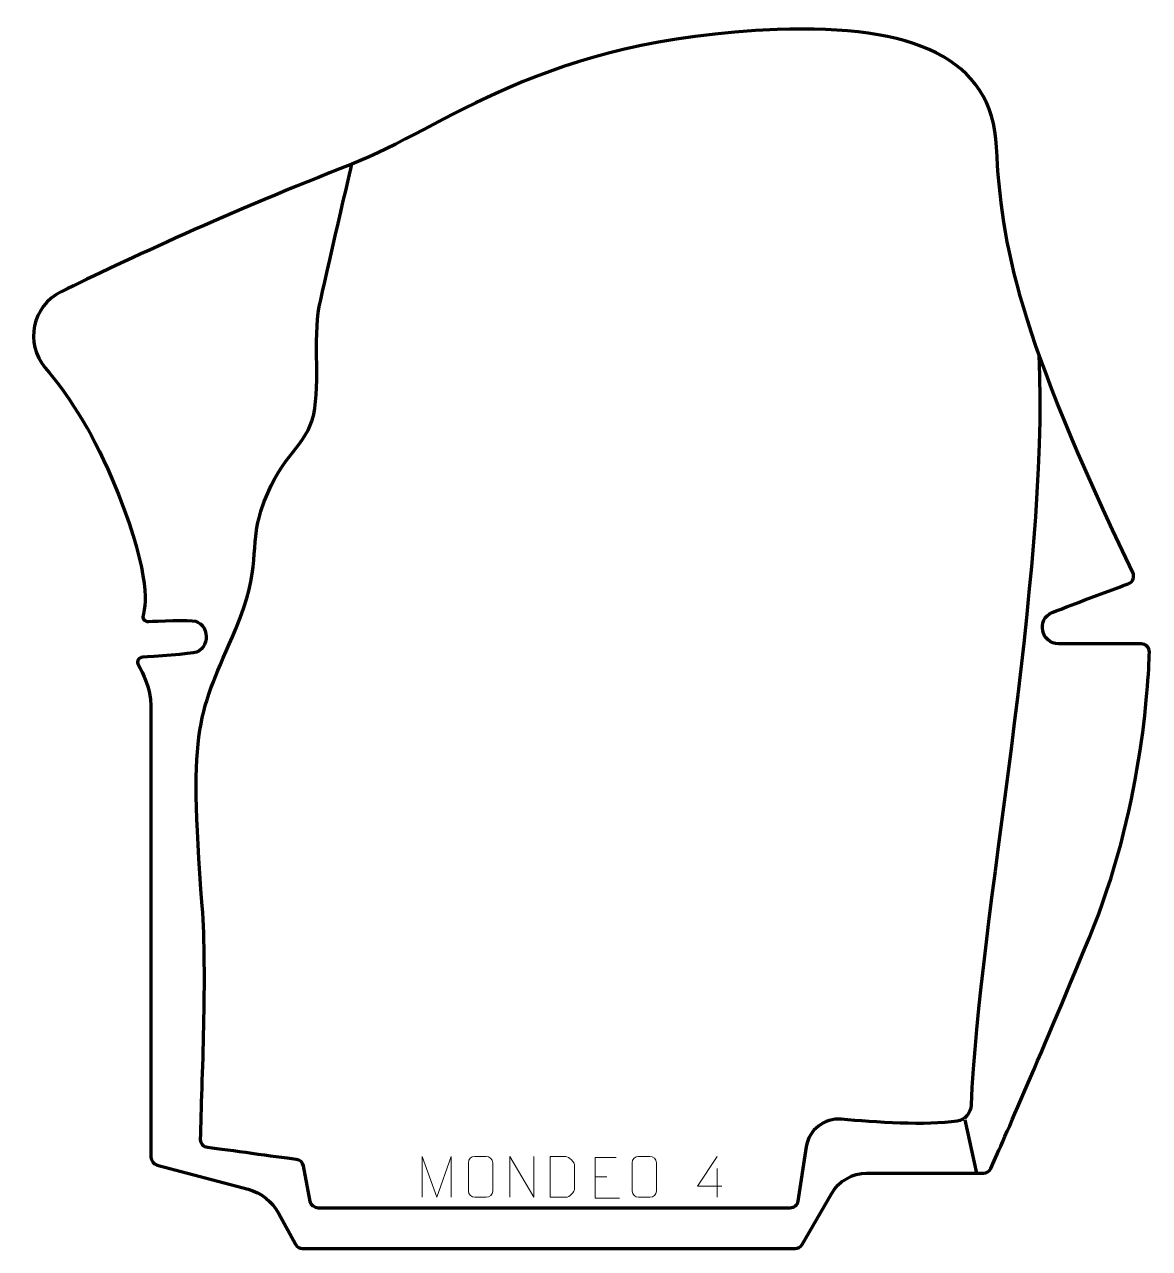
# Model space of a CAD drawing. Header units: millimetres. Extents: x -346 to 341, y -372 to 375.
import ezdxf

# ---------------------------------------------------------------- set-up
doc = ezdxf.new("R2010")
doc.units = ezdxf.units.MM
doc.header["$MEASUREMENT"] = 0
doc.layers.add('layer 1', color=7, linetype='Continuous')
doc.layers.add('layer 2', color=7, linetype='Continuous')

msp = doc.modelspace()

# ---------------------------------------------------------------- linework, layer by layer
at = {"layer": 'layer 1', "color": 12, "lineweight": 200}
msp.add_open_spline([(124.3659, -372.4528), (124.3659, -372.4528), (-176.3786, -372.4528), (-176.3786, -372.4528), (-176.3786, -372.4528), (-178.2084, -372.4528), (-179.8919, -371.4534), (-180.7682, -369.8469), (-180.7682, -369.8469), (-180.7682, -369.8469), (-191.1106, -350.8858), (-191.1106, -350.8858), (-191.1106, -350.8858), (-195.0472, -343.6683), (-201.7736, -338.383), (-209.7175, -336.2645), (-209.7175, -336.2645), (-209.7175, -336.2645), (-265.2832, -321.4472), (-265.2832, -321.4472), (-265.2832, -321.4472), (-267.4714, -320.8637), (-268.994, -318.8825), (-268.9947, -316.618), (-268.9947, -316.618), (-269.0025, -284.015), (-269.0568, -54.4593), (-269.0568, -40.8223), (-269.0568, -40.8223), (-269.0568, -30.6246), (-273.9139, -20.8315), (-276.8811, -15.8009), (-276.8811, -15.8009), (-277.9126, -14.0514), (-276.9326, -11.8046), (-274.951, -11.3583), (-274.951, -11.3583), (-274.951, -11.3583), (-251.0563, -9.8304), (-243.1777, -8.6081), (-243.1777, -8.6081), (-232.2677, -6.9158), (-232.829, 10.2698), (-243.8434, 11.0297), (-243.8434, 11.0297), (-250.7325, 11.5052), (-271.4624, 10.5904), (-271.4624, 10.5904), (-271.4624, 10.5904), (-273.264, 10.8695), (-274.4067, 12.6761), (-273.8751, 14.4195), (-273.8751, 14.4195), (-271.6332, 21.7728), (-269.7984, 43.5392), (-292.8997, 97.8945), (-292.8997, 97.8945), (-306.0741, 128.8931), (-320.9275, 150.7335), (-333.5474, 165.5417), (-333.5474, 165.5417), (-346.2517, 180.4491), (-341.4955, 203.3288), (-323.9025, 211.937), (-323.9025, 211.937), (-284.8454, 231.0473), (-220.0341, 261.3181), (-146.293, 289.934), (-146.293, 289.934), (-90.5047, 311.5833), (-29.9356, 366.8353), (113.4788, 372.1517), (113.4788, 372.1517), (196.5516, 375.2311), (244.7083, 354.9749), (247.3725, 300.2856), (247.3725, 300.2856), (250.3291, 239.587), (260.8916, 185.7033), (330.5825, 40.4256), (330.5825, 40.4256), (331.8095, 37.8676), (330.6675, 34.7998), (328.0644, 33.672), (328.0644, 33.672), (328.0644, 33.672), (292.9873, 20.7466), (281.4402, 16.068), (281.4402, 16.068), (271.3818, 11.9924), (274.5639, -3.1076), (285.4164, -3.1076), (285.4164, -3.1076), (285.4164, -3.1076), (335.7186, -3.1076), (335.7186, -3.1076), (335.7186, -3.1076), (338.5341, -3.1076), (340.794, -5.4285), (340.7171, -8.2426), (340.7171, -8.2426), (340.1636, -28.4885), (335.9574, -105.4449), (304.1485, -182.4016), (304.1485, -182.4016), (272.1262, -259.8751), (249.4771, -311.0138), (243.9166, -323.4735), (243.9166, -323.4735), (243.1123, -325.2755), (241.3248, -326.434), (239.3513, -326.434), (239.3513, -326.434), (239.3513, -326.434), (168.1985, -326.434), (168.1985, -326.434), (168.1985, -326.434), (159.2546, -326.434), (150.9922, -331.2121), (146.5306, -338.9636), (146.5306, -338.9636), (146.5306, -338.9636), (128.6994, -369.9467), (128.6994, -369.9467), (128.6994, -369.9467), (127.8072, -371.4972), (126.1545, -372.4528), (124.3659, -372.4528)], degree=3, knots=[0, 0, 0, 0, 0.03030303, 0.03030303, 0.03030303, 0.03030303, 0.06060606, 0.06060606, 0.06060606, 0.06060606, 0.09090909, 0.09090909, 0.09090909, 0.09090909, 0.12121212, 0.12121212, 0.12121212, 0.12121212, 0.15151515, 0.15151515, 0.15151515, 0.15151515, 0.18181818, 0.18181818, 0.18181818, 0.18181818, 0.21212121, 0.21212121, 0.21212121, 0.21212121, 0.24242424, 0.24242424, 0.24242424, 0.24242424, 0.27272727, 0.27272727, 0.27272727, 0.27272727, 0.3030303, 0.3030303, 0.3030303, 0.3030303, 0.33333333, 0.33333333, 0.33333333, 0.33333333, 0.36363636, 0.36363636, 0.36363636, 0.36363636, 0.39393939, 0.39393939, 0.39393939, 0.39393939, 0.42424242, 0.42424242, 0.42424242, 0.42424242, 0.45454545, 0.45454545, 0.45454545, 0.45454545, 0.48484848, 0.48484848, 0.48484848, 0.48484848, 0.51515152, 0.51515152, 0.51515152, 0.51515152, 0.54545455, 0.54545455, 0.54545455, 0.54545455, 0.57575758, 0.57575758, 0.57575758, 0.57575758, 0.60606061, 0.60606061, 0.60606061, 0.60606061, 0.63636364, 0.63636364, 0.63636364, 0.63636364, 0.66666667, 0.66666667, 0.66666667, 0.66666667, 0.6969697, 0.6969697, 0.6969697, 0.6969697, 0.72727273, 0.72727273, 0.72727273, 0.72727273, 0.75757576, 0.75757576, 0.75757576, 0.75757576, 0.78787879, 0.78787879, 0.78787879, 0.78787879, 0.81818182, 0.81818182, 0.81818182, 0.81818182, 0.84848485, 0.84848485, 0.84848485, 0.84848485, 0.87878788, 0.87878788, 0.87878788, 0.87878788, 0.90909091, 0.90909091, 0.90909091, 0.90909091, 0.93939394, 0.93939394, 0.93939394, 0.93939394, 1, 1, 1, 1], dxfattribs=at)
at = {"layer": 'layer 1', "color": 250, "lineweight": 9}
for points, knots in [([(-103.432, -341.1656), (-103.432, -341.1656), (-103.432, -316.2077), (-103.432, -316.2077), (-103.432, -316.2077), (-103.432, -316.2077), (-94.5069, -341.1656), (-94.5069, -341.1656), (-94.5069, -341.1656), (-94.5069, -341.1656), (-85.747, -316.2082), (-85.747, -316.2082), (-85.747, -316.2082), (-85.747, -316.2082), (-85.747, -341.1656), (-85.747, -341.1656)], [0, 0, 0, 0, 0.2, 0.2, 0.2, 0.2, 0.4, 0.4, 0.4, 0.4, 0.6, 0.6, 0.6, 0.6, 1, 1, 1, 1]), ([(-71.2666, -316.2104), (-68.9409, -316.2104), (-66.6148, -316.2104), (-64.2887, -316.2104), (-64.2887, -316.2104), (-62.3421, -316.1748), (-60.3507, -317.6664), (-60.324, -320.104), (-60.324, -320.104), (-60.3244, -325.8509), (-60.3244, -331.5982), (-60.324, -337.3459), (-60.324, -337.3459), (-60.4638, -339.6693), (-62.141, -341.1489), (-64.2887, -341.1597), (-64.2887, -341.1597), (-66.6206, -341.1593), (-68.9525, -341.1593), (-71.284, -341.1597), (-71.284, -341.1597), (-73.209, -341.2651), (-75.1811, -339.3806), (-75.1699, -337.3633), (-75.1699, -337.3633), (-75.1696, -331.5932), (-75.1696, -325.8235), (-75.1699, -320.0542), (-75.1699, -320.0542), (-75.1657, -317.9161), (-73.419, -316.1969), (-71.2666, -316.2104)], [0, 0, 0, 0, 0.11111111, 0.11111111, 0.11111111, 0.11111111, 0.22222222, 0.22222222, 0.22222222, 0.22222222, 0.33333333, 0.33333333, 0.33333333, 0.33333333, 0.44444444, 0.44444444, 0.44444444, 0.44444444, 0.55555556, 0.55555556, 0.55555556, 0.55555556, 0.66666667, 0.66666667, 0.66666667, 0.66666667, 0.77777778, 0.77777778, 0.77777778, 0.77777778, 1, 1, 1, 1]), ([(-49.9169, -341.1634), (-49.9169, -341.1634), (-49.9169, -316.2099), (-49.9169, -316.2099), (-49.9169, -316.2099), (-49.9169, -316.2099), (-35.2621, -341.1634), (-35.2621, -341.1634), (-35.2621, -341.1634), (-35.2621, -341.1634), (-35.2621, -316.2099), (-35.2621, -316.2099)], [0, 0, 0, 0, 0.25, 0.25, 0.25, 0.25, 0.5, 0.5, 0.5, 0.5, 1, 1, 1, 1]), ([(-25.1393, -341.1355), (-22.8075, -341.1351), (-17.8573, -341.1591), (-15.5258, -341.1594), (-15.5258, -341.1594), (-13.6008, -341.2648), (-10.2822, -337.7232), (-10.2934, -335.7059), (-10.2934, -335.7059), (-10.2938, -329.9358), (-10.2938, -327.7661), (-10.2934, -321.9968), (-10.2934, -321.9968), (-10.2977, -319.8587), (-13.6722, -316.1986), (-15.8246, -316.2121), (-15.8246, -316.2121), (-18.1503, -316.2121), (-22.8746, -316.2121), (-25.2007, -316.2121), (-25.2007, -316.2121), (-25.2003, -321.959), (-25.139, -335.3882), (-25.1393, -341.1355)], [0, 0, 0, 0, 0.14285714, 0.14285714, 0.14285714, 0.14285714, 0.28571429, 0.28571429, 0.28571429, 0.28571429, 0.42857143, 0.42857143, 0.42857143, 0.42857143, 0.57142857, 0.57142857, 0.57142857, 0.57142857, 0.71428571, 0.71428571, 0.71428571, 0.71428571, 1, 1, 1, 1]), ([(15.1269, -316.8072), (15.1269, -316.8072), (2.253, -316.8072), (2.253, -316.8072), (2.253, -316.8072), (2.253, -316.8072), (2.253, -341.7608), (2.253, -341.7608), (2.253, -341.7608), (2.253, -341.7608), (17.1188, -341.7608), (17.1188, -341.7608)], [0, 0, 0, 0, 0.25, 0.25, 0.25, 0.25, 0.5, 0.5, 0.5, 0.5, 1, 1, 1, 1]), ([(28.7334, -316.2104), (31.0591, -316.2104), (33.3852, -316.2104), (35.7113, -316.2104), (35.7113, -316.2104), (37.6579, -316.1748), (39.6493, -317.6664), (39.676, -320.104), (39.676, -320.104), (39.6756, -325.8509), (39.6756, -331.5982), (39.676, -337.3459), (39.676, -337.3459), (39.5362, -339.6693), (37.859, -341.1489), (35.7113, -341.1597), (35.7113, -341.1597), (33.3794, -341.1593), (31.0475, -341.1593), (28.716, -341.1597), (28.716, -341.1597), (26.791, -341.2651), (24.8189, -339.3806), (24.8301, -337.3633), (24.8301, -337.3633), (24.8304, -331.5932), (24.8304, -325.8235), (24.8301, -320.0542), (24.8301, -320.0542), (24.8343, -317.9161), (26.581, -316.1969), (28.7334, -316.2104)], [0, 0, 0, 0, 0.11111111, 0.11111111, 0.11111111, 0.11111111, 0.22222222, 0.22222222, 0.22222222, 0.22222222, 0.33333333, 0.33333333, 0.33333333, 0.33333333, 0.44444444, 0.44444444, 0.44444444, 0.44444444, 0.55555556, 0.55555556, 0.55555556, 0.55555556, 0.66666667, 0.66666667, 0.66666667, 0.66666667, 0.77777778, 0.77777778, 0.77777778, 0.77777778, 1, 1, 1, 1]), ([(79.6638, -334.2703), (79.6638, -334.2703), (64.8421, -334.2703), (64.8421, -334.2703), (64.8421, -334.2703), (64.8421, -334.2703), (76.7197, -316.1998), (76.7197, -316.1998)], [0, 0, 0, 0, 0.33333333, 0.33333333, 0.33333333, 0.33333333, 1, 1, 1, 1])]:
    msp.add_open_spline(points, degree=3, knots=knots, dxfattribs=at)
for points in [[(2.253, -328.6869), (2.253, -328.6869), (9.4211, -328.6869), (9.4211, -328.6869)], [(76.7197, -323.5092), (76.7197, -323.5092), (76.7197, -341.1739), (76.7197, -341.1739)]]:
    msp.add_open_spline(points, degree=3, dxfattribs=at)
at = {"layer": 'layer 2', "color": 142, "lineweight": 200}
msp.add_open_spline([(273.2715, 173.6674), (279.2465, 34.7432), (236.2161, -172.4407), (231.8526, -284.9186), (231.8526, -284.9186), (231.6621, -289.8254), (228.1629, -293.9564), (223.3048, -294.6719), (223.3048, -294.6719), (204.5479, -297.4355), (172.8759, -295.345), (152.7298, -293.5098), (152.7298, -293.5098), (142.1948, -292.5503), (132.7358, -299.9565), (131.1419, -310.4142), (131.1419, -310.4142), (131.1419, -310.4142), (126.0997, -343.5034), (126.0997, -343.5034), (126.0997, -343.5034), (125.7275, -345.9457), (123.6274, -347.7501), (121.1569, -347.7501), (121.1569, -347.7501), (121.1569, -347.7501), (-166.8371, -347.7501), (-166.8371, -347.7501), (-166.8371, -347.7501), (-169.2402, -347.7501), (-171.3033, -346.0405), (-171.7499, -343.6794), (-171.7499, -343.6794), (-171.7499, -343.6794), (-175.846, -322.0284), (-175.846, -322.0284), (-175.846, -322.0284), (-176.2566, -319.8574), (-178.0424, -318.2152), (-180.2402, -317.9866), (-180.2402, -317.9866), (-193.7502, -316.5815), (-220.8989, -312.2046), (-234.3372, -310.815), (-234.3372, -310.815), (-236.8652, -310.5539), (-238.7657, -308.3967), (-238.7131, -305.8556), (-238.7131, -305.8556), (-237.9758, -270.2205), (-234.5256, -204.7217), (-237.713, -163.2847), (-237.713, -163.2847), (-246.4329, -49.9273), (-239.612, -46.7358), (-217.1979, 6.0564), (-217.1979, 6.0564), (-201.1211, 43.9214), (-209.0395, 55.8993), (-201.8542, 77.9927), (-201.8542, 77.9927), (-191.2998, 110.4451), (-176.1515, 116.0387), (-170.5737, 133.5697), (-170.5737, 133.5697), (-164.9956, 151.1006), (-170.1828, 183.7562), (-166.1986, 202.881), (-166.1986, 202.881), (-162.2143, 222.0054), (-146.2927, 289.9342), (-146.2927, 289.9342)], degree=3, knots=[0, 0, 0, 0, 0.05263158, 0.05263158, 0.05263158, 0.05263158, 0.10526316, 0.10526316, 0.10526316, 0.10526316, 0.15789474, 0.15789474, 0.15789474, 0.15789474, 0.21052632, 0.21052632, 0.21052632, 0.21052632, 0.26315789, 0.26315789, 0.26315789, 0.26315789, 0.31578947, 0.31578947, 0.31578947, 0.31578947, 0.36842105, 0.36842105, 0.36842105, 0.36842105, 0.42105263, 0.42105263, 0.42105263, 0.42105263, 0.47368421, 0.47368421, 0.47368421, 0.47368421, 0.52631579, 0.52631579, 0.52631579, 0.52631579, 0.57894737, 0.57894737, 0.57894737, 0.57894737, 0.63157895, 0.63157895, 0.63157895, 0.63157895, 0.68421053, 0.68421053, 0.68421053, 0.68421053, 0.73684211, 0.73684211, 0.73684211, 0.73684211, 0.78947368, 0.78947368, 0.78947368, 0.78947368, 0.84210526, 0.84210526, 0.84210526, 0.84210526, 0.89473684, 0.89473684, 0.89473684, 0.89473684, 1, 1, 1, 1], dxfattribs=at)
msp.add_open_spline([(227.9365, -293.8268), (227.9365, -293.8268), (235.1204, -326.4341), (235.1204, -326.4341)], degree=3, dxfattribs=at)

doc.saveas('drawing.dxf')
